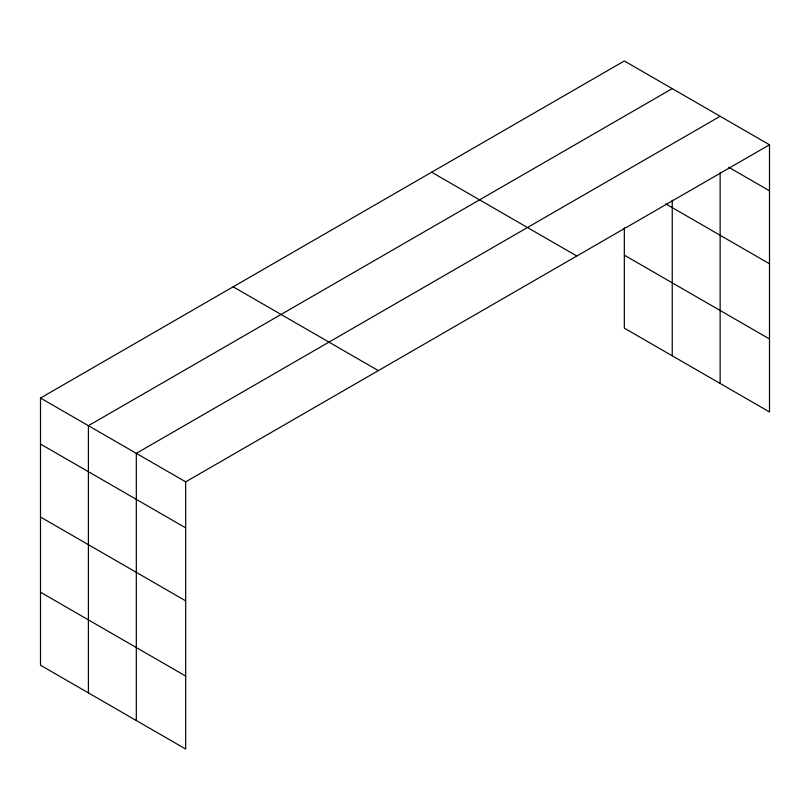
<?xml version="1.0" encoding="UTF-8"?>
<svg xmlns="http://www.w3.org/2000/svg" width="810" height="810" viewBox="0 0 810 810"><rect width="100%" height="100%" fill="white"/><g stroke="black" fill="none" stroke-linecap="round" stroke-linejoin="round"><path stroke-width="1.21" d="M769.5 144.777L624.328 60.973L40.5 398.044L40.5 665.223L185.672 749.027L185.672 481.849L769.5 144.777L769.5 411.956L624.328 328.151L624.328 227.59M672.239 88.624L88.401 425.695L88.401 692.874M720.141 116.286L136.313 453.357L136.313 720.535M728.727 167.255L769.5 190.795M665.709 203.847L769.5 263.776M624.328 255.16L769.5 338.975M431.669 172.206L576.831 256.011M233.169 286.811L378.331 370.615M40.5 398.044L185.672 481.849M40.5 444.052L185.672 527.867M40.5 517.033L185.672 600.848M40.5 592.231L185.672 676.046M720.141 172.358L720.141 383.464M672.239 200.07L672.239 355.803"/></g></svg>
